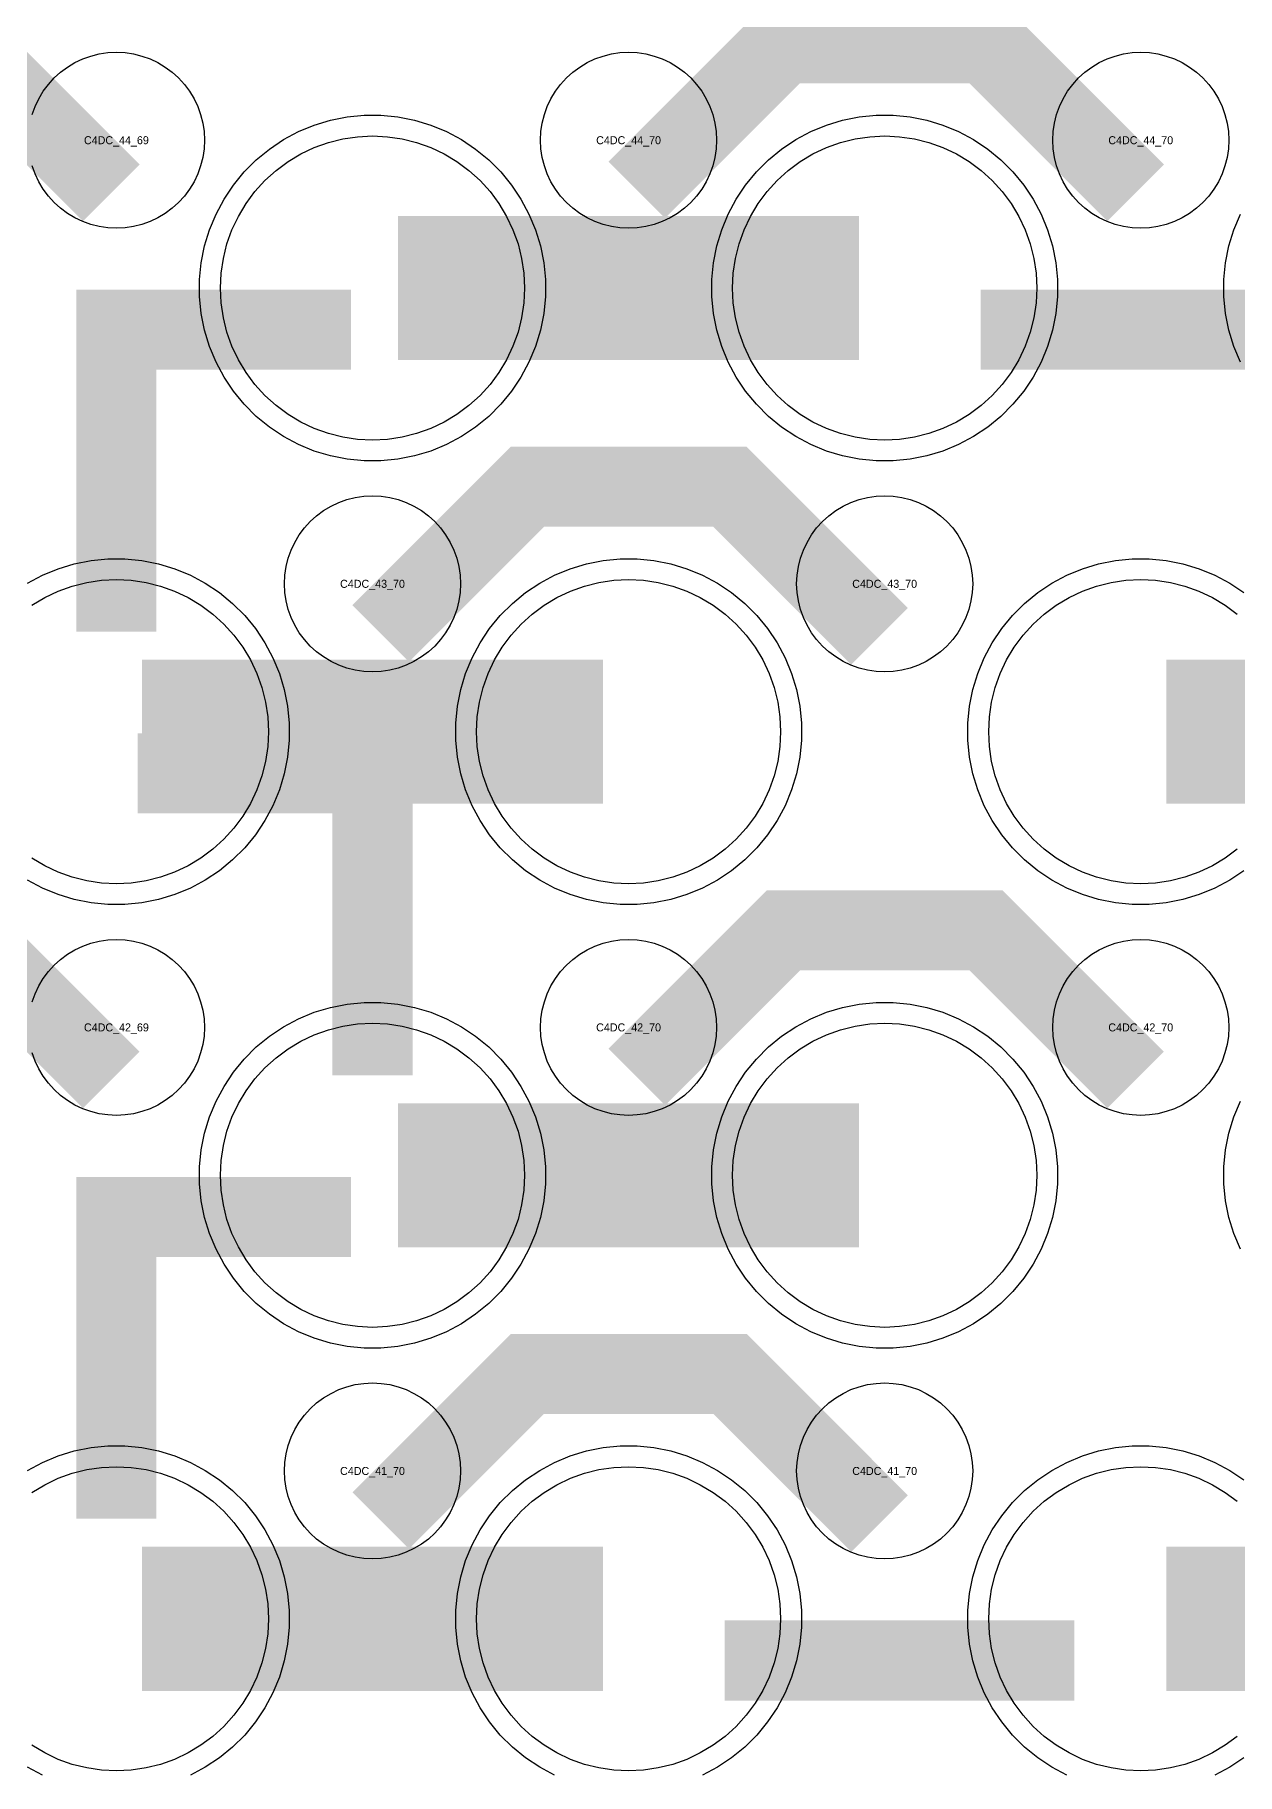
# Model space of a CAD drawing. Extents: x -11880 to 11880, y -14992 to 14992.
# Drawn here: x 10294 to 10670, y -9207 to -8664 of the extents above; entities that cross this region are included whole.
import ezdxf
from ezdxf.enums import TextEntityAlignment as Align

# ---------------------------------------------------------------- set-up
doc = ezdxf.new("R2010")
doc.units = 0
doc.header["$MEASUREMENT"] = 0
for name, color, linetype in [('GDS_775_DT_237', 138, 'CONTINUOUS'), ('RDL1_FS', 34, 'CONTINUOUS'), ('RDL_BS', 160, 'CONTINUOUS')]:
    doc.layers.add(name, color=color, linetype=linetype)

msp = doc.modelspace()

# ---------------------------------------------------------------- linework, layer by layer
at = {"layer": 'RDL1_FS'}
for points in [[(10400, -8790.254), (10395.343, -8790.025), (10390.732, -8789.341), (10386.209, -8788.209), (10381.819, -8786.637), (10377.605, -8784.645), (10373.605, -8782.247), (10369.86, -8779.469), (10366.406, -8776.339), (10363.276, -8772.885), (10360.498, -8769.14), (10358.1, -8765.14), (10356.108, -8760.926), (10354.536, -8756.536), (10353.404, -8752.013), (10352.72, -8747.402), (10352.491, -8742.745), (10352.72, -8738.088), (10353.404, -8733.477), (10354.536, -8728.954), (10356.108, -8724.564), (10358.1, -8720.35), (10360.498, -8716.35), (10363.276, -8712.605), (10366.406, -8709.151), (10369.86, -8706.021), (10373.605, -8703.243), (10377.605, -8700.845), (10381.819, -8698.853), (10386.209, -8697.281), (10390.732, -8696.149), (10395.343, -8695.465), (10400, -8695.236), (10404.657, -8695.465), (10409.268, -8696.149), (10413.791, -8697.281), (10418.181, -8698.853), (10422.395, -8700.845), (10426.395, -8703.243), (10430.14, -8706.021), (10433.594, -8709.151), (10436.724, -8712.605), (10439.502, -8716.35), (10441.9, -8720.35), (10443.892, -8724.564), (10445.464, -8728.954), (10446.596, -8733.477), (10447.28, -8738.088), (10447.509, -8742.745), (10447.28, -8747.402), (10446.596, -8752.013), (10445.464, -8756.536), (10443.892, -8760.926), (10441.9, -8765.14), (10439.502, -8769.14), (10436.724, -8772.885), (10433.594, -8776.339), (10430.14, -8779.469), (10426.395, -8782.247), (10422.395, -8784.645), (10418.181, -8786.637), (10413.791, -8788.209), (10409.268, -8789.341), (10404.657, -8790.025)], [(10560, -8790.254), (10555.343, -8790.025), (10550.732, -8789.341), (10546.209, -8788.209), (10541.819, -8786.637), (10537.605, -8784.645), (10533.605, -8782.247), (10529.86, -8779.469), (10526.406, -8776.339), (10523.276, -8772.885), (10520.498, -8769.14), (10518.1, -8765.14), (10516.108, -8760.926), (10514.536, -8756.536), (10513.404, -8752.013), (10512.72, -8747.402), (10512.491, -8742.745), (10512.72, -8738.088), (10513.404, -8733.477), (10514.536, -8728.954), (10516.108, -8724.564), (10518.1, -8720.35), (10520.498, -8716.35), (10523.276, -8712.605), (10526.406, -8709.151), (10529.86, -8706.021), (10533.605, -8703.243), (10537.605, -8700.845), (10541.819, -8698.853), (10546.209, -8697.281), (10550.732, -8696.149), (10555.343, -8695.465), (10560, -8695.236), (10564.657, -8695.465), (10569.268, -8696.149), (10573.791, -8697.281), (10578.181, -8698.853), (10582.395, -8700.845), (10586.395, -8703.243), (10590.14, -8706.021), (10593.594, -8709.151), (10596.724, -8712.605), (10599.502, -8716.35), (10601.9, -8720.35), (10603.892, -8724.564), (10605.464, -8728.954), (10606.596, -8733.477), (10607.28, -8738.088), (10607.509, -8742.745), (10607.28, -8747.402), (10606.596, -8752.013), (10605.464, -8756.536), (10603.892, -8760.926), (10601.9, -8765.14), (10599.502, -8769.14), (10596.724, -8772.885), (10593.594, -8776.339), (10590.14, -8779.469), (10586.395, -8782.247), (10582.395, -8784.645), (10578.181, -8786.637), (10573.791, -8788.209), (10569.268, -8789.341), (10564.657, -8790.025)], [(10480, -8928.819), (10475.343, -8928.59), (10470.732, -8927.906), (10466.209, -8926.774), (10461.819, -8925.202), (10457.605, -8923.21), (10453.605, -8920.812), (10449.86, -8918.034), (10446.406, -8914.904), (10443.276, -8911.45), (10440.498, -8907.705), (10438.1, -8903.705), (10436.108, -8899.491), (10434.536, -8895.101), (10433.404, -8890.578), (10432.72, -8885.967), (10432.491, -8881.31), (10432.72, -8876.653), (10433.404, -8872.042), (10434.536, -8867.519), (10436.108, -8863.129), (10438.1, -8858.915), (10440.498, -8854.915), (10443.276, -8851.17), (10446.406, -8847.716), (10449.86, -8844.586), (10453.605, -8841.808), (10457.605, -8839.41), (10461.819, -8837.418), (10466.209, -8835.846), (10470.732, -8834.714), (10475.343, -8834.03), (10480, -8833.801), (10484.657, -8834.03), (10489.268, -8834.714), (10493.791, -8835.846), (10498.181, -8837.418), (10502.395, -8839.41), (10506.395, -8841.808), (10510.14, -8844.586), (10513.594, -8847.716), (10516.724, -8851.17), (10519.502, -8854.915), (10521.9, -8858.915), (10523.892, -8863.129), (10525.464, -8867.519), (10526.596, -8872.042), (10527.28, -8876.653), (10527.509, -8881.31), (10527.28, -8885.967), (10526.596, -8890.578), (10525.464, -8895.101), (10523.892, -8899.491), (10521.9, -8903.705), (10519.502, -8907.705), (10516.724, -8911.45), (10513.594, -8914.904), (10510.14, -8918.034), (10506.395, -8920.812), (10502.395, -8923.21), (10498.181, -8925.202), (10493.791, -8926.774), (10489.268, -8927.906), (10484.657, -8928.59)], [(10400, -9067.384), (10395.343, -9067.155), (10390.732, -9066.471), (10386.209, -9065.339), (10381.819, -9063.767), (10377.605, -9061.775), (10373.605, -9059.377), (10369.86, -9056.599), (10366.406, -9053.469), (10363.276, -9050.015), (10360.498, -9046.27), (10358.1, -9042.27), (10356.108, -9038.056), (10354.536, -9033.666), (10353.404, -9029.143), (10352.72, -9024.532), (10352.491, -9019.875), (10352.72, -9015.218), (10353.404, -9010.607), (10354.536, -9006.084), (10356.108, -9001.694), (10358.1, -8997.48), (10360.498, -8993.48), (10363.276, -8989.735), (10366.406, -8986.281), (10369.86, -8983.151), (10373.605, -8980.373), (10377.605, -8977.975), (10381.819, -8975.983), (10386.209, -8974.411), (10390.732, -8973.279), (10395.343, -8972.595), (10400, -8972.366), (10404.657, -8972.595), (10409.268, -8973.279), (10413.791, -8974.411), (10418.181, -8975.983), (10422.395, -8977.975), (10426.395, -8980.373), (10430.14, -8983.151), (10433.594, -8986.281), (10436.724, -8989.735), (10439.502, -8993.48), (10441.9, -8997.48), (10443.892, -9001.694), (10445.464, -9006.084), (10446.596, -9010.607), (10447.28, -9015.218), (10447.509, -9019.875), (10447.28, -9024.532), (10446.596, -9029.143), (10445.464, -9033.666), (10443.892, -9038.056), (10441.9, -9042.27), (10439.502, -9046.27), (10436.724, -9050.015), (10433.594, -9053.469), (10430.14, -9056.599), (10426.395, -9059.377), (10422.395, -9061.775), (10418.181, -9063.767), (10413.791, -9065.339), (10409.268, -9066.471), (10404.657, -9067.155)], [(10560, -9067.384), (10555.343, -9067.155), (10550.732, -9066.471), (10546.209, -9065.339), (10541.819, -9063.767), (10537.605, -9061.775), (10533.605, -9059.377), (10529.86, -9056.599), (10526.406, -9053.469), (10523.276, -9050.015), (10520.498, -9046.27), (10518.1, -9042.27), (10516.108, -9038.056), (10514.536, -9033.666), (10513.404, -9029.143), (10512.72, -9024.532), (10512.491, -9019.875), (10512.72, -9015.218), (10513.404, -9010.607), (10514.536, -9006.084), (10516.108, -9001.694), (10518.1, -8997.48), (10520.498, -8993.48), (10523.276, -8989.735), (10526.406, -8986.281), (10529.86, -8983.151), (10533.605, -8980.373), (10537.605, -8977.975), (10541.819, -8975.983), (10546.209, -8974.411), (10550.732, -8973.279), (10555.343, -8972.595), (10560, -8972.366), (10564.657, -8972.595), (10569.268, -8973.279), (10573.791, -8974.411), (10578.181, -8975.983), (10582.395, -8977.975), (10586.395, -8980.373), (10590.14, -8983.151), (10593.594, -8986.281), (10596.724, -8989.735), (10599.502, -8993.48), (10601.9, -8997.48), (10603.892, -9001.694), (10605.464, -9006.084), (10606.596, -9010.607), (10607.28, -9015.218), (10607.509, -9019.875), (10607.28, -9024.532), (10606.596, -9029.143), (10605.464, -9033.666), (10603.892, -9038.056), (10601.9, -9042.27), (10599.502, -9046.27), (10596.724, -9050.015), (10593.594, -9053.469), (10590.14, -9056.599), (10586.395, -9059.377), (10582.395, -9061.775), (10578.181, -9063.767), (10573.791, -9065.339), (10569.268, -9066.471), (10564.657, -9067.155)], [(10480, -9205.944), (10475.343, -9205.715), (10470.732, -9205.031), (10466.209, -9203.899), (10461.819, -9202.327), (10457.605, -9200.335), (10453.605, -9197.937), (10449.86, -9195.159), (10446.406, -9192.029), (10443.276, -9188.575), (10440.498, -9184.83), (10438.1, -9180.83), (10436.108, -9176.616), (10434.536, -9172.226), (10433.404, -9167.703), (10432.72, -9163.092), (10432.491, -9158.435), (10432.72, -9153.778), (10433.404, -9149.167), (10434.536, -9144.644), (10436.108, -9140.254), (10438.1, -9136.04), (10440.498, -9132.04), (10443.276, -9128.295), (10446.406, -9124.841), (10449.86, -9121.711), (10453.605, -9118.933), (10457.605, -9116.535), (10461.819, -9114.543), (10466.209, -9112.971), (10470.732, -9111.839), (10475.343, -9111.155), (10480, -9110.926), (10484.657, -9111.155), (10489.268, -9111.839), (10493.791, -9112.971), (10498.181, -9114.543), (10502.395, -9116.535), (10506.395, -9118.933), (10510.14, -9121.711), (10513.594, -9124.841), (10516.724, -9128.295), (10519.502, -9132.04), (10521.9, -9136.04), (10523.892, -9140.254), (10525.464, -9144.644), (10526.596, -9149.167), (10527.28, -9153.778), (10527.509, -9158.435), (10527.28, -9163.092), (10526.596, -9167.703), (10525.464, -9172.226), (10523.892, -9176.616), (10521.9, -9180.83), (10519.502, -9184.83), (10516.724, -9188.575), (10513.594, -9192.029), (10510.14, -9195.159), (10506.395, -9197.937), (10502.395, -9200.335), (10498.181, -9202.327), (10493.791, -9203.899), (10489.268, -9205.031), (10484.657, -9205.715)]]:
    msp.add_lwpolyline(points, close=True, dxfattribs=at)
for points in [[(10408.002, -8742.745, 45, 45, 0), (10480.002, -8742.745, 45, 45, 0)], [(10480.002, -8742.745, 45, 45, 0), (10552.002, -8742.745, 45, 45, 0)], [(10328.002, -8881.31, 45, 45, 0), (10400.002, -8881.31, 45, 45, 0)], [(10400.002, -8881.31, 45, 45, 0), (10472.002, -8881.31, 45, 45, 0)], [(10408.002, -9019.875, 45, 45, 0), (10480.002, -9019.875, 45, 45, 0)], [(10480.002, -9019.875, 45, 45, 0), (10552.002, -9019.875, 45, 45, 0)], [(10328.002, -9158.435, 45, 45, 0), (10400.002, -9158.435, 45, 45, 0)], [(10400.002, -9158.435, 45, 45, 0), (10472.002, -9158.435, 45, 45, 0)], [(10648.002, -9158.435, 45, 45, 0), (10720.002, -9158.435, 45, 45, 0)]]:
    msp.add_lwpolyline(points, format="xyseb", dxfattribs=at)
for points in [[(10293.605, -8841.808), (10297.605, -8839.41), (10301.819, -8837.418), (10306.209, -8835.846), (10310.732, -8834.714), (10315.343, -8834.03), (10320, -8833.801), (10324.657, -8834.03), (10329.268, -8834.714), (10333.791, -8835.846), (10338.181, -8837.418), (10342.395, -8839.41), (10346.395, -8841.808), (10350.14, -8844.586), (10353.594, -8847.716), (10356.724, -8851.17), (10359.502, -8854.915), (10361.9, -8858.915), (10363.892, -8863.129), (10365.464, -8867.519), (10366.596, -8872.042), (10367.28, -8876.653), (10367.509, -8881.31), (10367.28, -8885.967), (10366.596, -8890.578), (10365.464, -8895.101), (10363.892, -8899.491), (10361.9, -8903.705), (10359.502, -8907.705), (10356.724, -8911.45), (10353.594, -8914.904), (10350.14, -8918.034), (10346.395, -8920.812), (10342.395, -8923.21), (10338.181, -8925.202), (10333.791, -8926.774), (10329.268, -8927.906), (10324.657, -8928.59), (10320, -8928.819), (10315.343, -8928.59), (10310.732, -8927.906), (10306.209, -8926.774), (10301.819, -8925.202), (10297.605, -8923.21), (10293.605, -8920.812)], [(10293.605, -9118.933), (10297.605, -9116.535), (10301.819, -9114.543), (10306.209, -9112.971), (10310.732, -9111.839), (10315.343, -9111.155), (10320, -9110.926), (10324.657, -9111.155), (10329.268, -9111.839), (10333.791, -9112.971), (10338.181, -9114.543), (10342.395, -9116.535), (10346.395, -9118.933), (10350.14, -9121.711), (10353.594, -9124.841), (10356.724, -9128.295), (10359.502, -9132.04), (10361.9, -9136.04), (10363.892, -9140.254), (10365.464, -9144.644), (10366.596, -9149.167), (10367.28, -9153.778), (10367.509, -9158.435), (10367.28, -9163.092), (10366.596, -9167.703), (10365.464, -9172.226), (10363.892, -9176.616), (10361.9, -9180.83), (10359.502, -9184.83), (10356.724, -9188.575), (10353.594, -9192.029), (10350.14, -9195.159), (10346.395, -9197.937), (10342.395, -9200.335), (10338.181, -9202.327), (10333.791, -9203.899), (10329.268, -9205.031), (10324.657, -9205.715), (10320, -9205.944), (10315.343, -9205.715), (10310.732, -9205.031), (10306.209, -9203.899), (10301.819, -9202.327), (10297.605, -9200.335), (10293.605, -9197.937)], [(10670.14, -9195.159), (10666.395, -9197.937), (10662.395, -9200.335), (10658.181, -9202.327), (10653.791, -9203.899), (10649.268, -9205.031), (10644.657, -9205.715), (10640, -9205.944), (10635.343, -9205.715), (10630.732, -9205.031), (10626.209, -9203.899), (10621.819, -9202.327), (10617.605, -9200.335), (10613.605, -9197.937), (10609.86, -9195.159), (10606.406, -9192.029), (10603.276, -9188.575), (10600.498, -9184.83), (10598.1, -9180.83), (10596.108, -9176.616), (10594.536, -9172.226), (10593.404, -9167.703), (10592.72, -9163.092), (10592.491, -9158.435), (10592.72, -9153.778), (10593.404, -9149.167), (10594.536, -9144.644), (10596.108, -9140.254), (10598.1, -9136.04), (10600.498, -9132.04), (10603.276, -9128.295), (10606.406, -9124.841), (10609.86, -9121.711), (10613.605, -9118.933), (10617.605, -9116.535), (10621.819, -9114.543), (10626.209, -9112.971), (10630.732, -9111.839), (10635.343, -9111.155), (10640, -9110.926), (10644.657, -9111.155), (10649.268, -9111.839), (10653.791, -9112.971), (10658.181, -9114.543), (10662.395, -9116.535), (10666.395, -9118.933), (10670.14, -9121.711)]]:
    msp.add_lwpolyline(points, dxfattribs=at)
at = {"layer": 'RDL1_FS', "color": 241, "true_color": 0xf7abae}
msp.add_lwpolyline([(10670.14, -8918.034), (10666.395, -8920.812), (10662.395, -8923.21), (10658.181, -8925.202), (10653.791, -8926.774), (10649.268, -8927.906), (10644.657, -8928.59), (10640, -8928.819), (10635.343, -8928.59), (10630.732, -8927.906), (10626.209, -8926.774), (10621.819, -8925.202), (10617.605, -8923.21), (10613.605, -8920.812), (10609.86, -8918.034), (10606.406, -8914.904), (10603.276, -8911.45), (10600.498, -8907.705), (10598.1, -8903.705), (10596.108, -8899.491), (10594.536, -8895.101), (10593.404, -8890.578), (10592.72, -8885.967), (10592.491, -8881.31), (10592.72, -8876.653), (10593.404, -8872.042), (10594.536, -8867.519), (10596.108, -8863.129), (10598.1, -8858.915), (10600.498, -8854.915), (10603.276, -8851.17), (10606.406, -8847.716), (10609.86, -8844.586), (10613.605, -8841.808), (10617.605, -8839.41), (10621.819, -8837.418), (10626.209, -8835.846), (10630.732, -8834.714), (10635.343, -8834.03), (10640, -8833.801), (10644.657, -8834.03), (10649.268, -8834.714), (10653.791, -8835.846), (10658.181, -8837.418), (10662.395, -8839.41), (10666.395, -8841.808), (10670.14, -8844.586)], dxfattribs=at)
msp.add_lwpolyline([(10648.002, -8881.31, 45, 45, 0), (10720.002, -8881.31, 45, 45, 0)], format="xyseb", dxfattribs=at)
at = {"layer": 'RDL_BS'}
for points in [[(10318.401, -8712.958, 25, 25, 0), (10271.687, -8666.244, 25, 25, 0), (10241.929, -8666.244, 25, 25, 0)], [(10482.562, -8712.059, 25, 25, 0), (10528.377, -8666.244, 25, 25, 0), (10561.93, -8666.244, 25, 25, 0)], [(10638.401, -8712.958, 25, 25, 0), (10591.687, -8666.244, 25, 25, 0), (10561.929, -8666.244, 25, 25, 0)], [(10320, -8850.045, 25, 25, 0), (10320, -8743.268, 25, 25, 0)], [(10320, -8850.045, 25, 25, 0), (10320, -8743.268, 25, 25, 0)], [(10307.5, -8755.768, 25, 25, 0), (10372.167, -8755.768, 25, 25, 0)], [(10307.5, -8755.768, 25, 25, 0), (10393.333, -8755.768, 25, 25, 0)], [(10590.016, -8755.758, 25, 25, 0), (10699.281, -8755.758, 25, 25, 0)], [(10402.562, -8850.624, 25, 25, 0), (10448.377, -8804.809, 25, 25, 0), (10481.93, -8804.809, 25, 25, 0)], [(10558.401, -8851.523, 25, 25, 0), (10511.687, -8804.809, 25, 25, 0), (10481.929, -8804.809, 25, 25, 0)], [(10400, -8988.61, 25, 25, 0), (10400, -8881.833, 25, 25, 0)], [(10400, -8988.61, 25, 25, 0), (10400, -8881.833, 25, 25, 0)], [(10412.5, -8894.333, 25, 25, 0), (10326.667, -8894.333, 25, 25, 0)], [(10412.5, -8894.333, 25, 25, 0), (10347.833, -8894.333, 25, 25, 0)], [(10318.401, -8990.088, 25, 25, 0), (10271.687, -8943.374, 25, 25, 0), (10241.929, -8943.374, 25, 25, 0)], [(10482.562, -8989.189, 25, 25, 0), (10528.377, -8943.374, 25, 25, 0), (10561.93, -8943.374, 25, 25, 0)], [(10638.401, -8990.088, 25, 25, 0), (10591.687, -8943.374, 25, 25, 0), (10561.929, -8943.374, 25, 25, 0)], [(10320, -9127.175, 25, 25, 0), (10320, -9020.398, 25, 25, 0)], [(10320, -9127.175, 25, 25, 0), (10320, -9020.398, 25, 25, 0)], [(10307.5, -9032.898, 25, 25, 0), (10372.167, -9032.898, 25, 25, 0)], [(10307.5, -9032.898, 25, 25, 0), (10393.333, -9032.898, 25, 25, 0)], [(10402.562, -9127.749, 25, 25, 0), (10448.377, -9081.934, 25, 25, 0), (10481.93, -9081.934, 25, 25, 0)], [(10558.401, -9128.648, 25, 25, 0), (10511.687, -9081.934, 25, 25, 0), (10481.929, -9081.934, 25, 25, 0)], [(10510.016, -9171.448, 25, 25, 0), (10619.281, -9171.448, 25, 25, 0)]]:
    msp.add_lwpolyline(points, format="xyseb", dxfattribs=at)
for points in [[(10293.691, -8688.573), (10294.598, -8686.038), (10295.75, -8683.601), (10297.143, -8681.277), (10298.746, -8679.114), (10300.558, -8677.115), (10302.557, -8675.303), (10304.72, -8673.7), (10307.044, -8672.307), (10309.481, -8671.155), (10312.016, -8670.248), (10314.635, -8669.591), (10317.307, -8669.195), (10320, -8669.063), (10322.693, -8669.195), (10325.365, -8669.591), (10327.984, -8670.248), (10330.519, -8671.155), (10332.956, -8672.307), (10335.28, -8673.7), (10337.443, -8675.303), (10339.442, -8677.115), (10341.254, -8679.114), (10342.857, -8681.277), (10344.25, -8683.601), (10345.402, -8686.038), (10346.309, -8688.573), (10346.966, -8691.192), (10347.362, -8693.864), (10347.494, -8696.557), (10347.362, -8699.25), (10346.966, -8701.922), (10346.309, -8704.541), (10345.402, -8707.076), (10344.25, -8709.513), (10342.857, -8711.837), (10341.254, -8714), (10339.442, -8715.999), (10337.443, -8717.811), (10335.28, -8719.414), (10332.956, -8720.807), (10330.519, -8721.959), (10327.984, -8722.866), (10325.365, -8723.523), (10322.693, -8723.919), (10320, -8724.051), (10317.307, -8723.919), (10314.635, -8723.523), (10312.016, -8722.866), (10309.481, -8721.959), (10307.044, -8720.807), (10304.72, -8719.414), (10302.557, -8717.811), (10300.558, -8715.999), (10298.746, -8714), (10297.143, -8711.837), (10295.75, -8709.513), (10294.598, -8707.076), (10293.691, -8704.541)], [(10671.125, -8765.86), (10669.094, -8760.95), (10667.563, -8755.91), (10666.517, -8750.683), (10666, -8745.389), (10666, -8740.101), (10666.517, -8734.807), (10667.563, -8729.58), (10669.094, -8724.54), (10671.125, -8719.63)], [(10292.223, -8834.927), (10296.885, -8832.435), (10301.795, -8830.404), (10306.835, -8828.873), (10312.062, -8827.827), (10317.356, -8827.31), (10322.644, -8827.31), (10327.938, -8827.827), (10333.165, -8828.873), (10338.205, -8830.404), (10343.115, -8832.435), (10347.777, -8834.927), (10352.191, -8837.874), (10356.292, -8841.236), (10360.074, -8845.018), (10363.436, -8849.119), (10366.383, -8853.533), (10368.875, -8858.195), (10370.906, -8863.105), (10372.437, -8868.145), (10373.483, -8873.372), (10374, -8878.666), (10374, -8883.954), (10373.483, -8889.248), (10372.437, -8894.475), (10370.906, -8899.515), (10368.875, -8904.425), (10366.383, -8909.087), (10363.436, -8913.501), (10360.074, -8917.602), (10356.292, -8921.384), (10352.191, -8924.746), (10347.777, -8927.693), (10343.115, -8930.185), (10338.205, -8932.216), (10333.165, -8933.747), (10327.938, -8934.793), (10322.644, -8935.31), (10317.356, -8935.31), (10312.062, -8934.793), (10306.835, -8933.747), (10301.795, -8932.216), (10296.885, -8930.185), (10292.223, -8927.693)], [(10293.691, -8965.703), (10294.598, -8963.168), (10295.75, -8960.731), (10297.143, -8958.407), (10298.746, -8956.244), (10300.558, -8954.245), (10302.557, -8952.433), (10304.72, -8950.83), (10307.044, -8949.437), (10309.481, -8948.285), (10312.016, -8947.378), (10314.635, -8946.721), (10317.307, -8946.325), (10320, -8946.193), (10322.693, -8946.325), (10325.365, -8946.721), (10327.984, -8947.378), (10330.519, -8948.285), (10332.956, -8949.437), (10335.28, -8950.83), (10337.443, -8952.433), (10339.442, -8954.245), (10341.254, -8956.244), (10342.857, -8958.407), (10344.25, -8960.731), (10345.402, -8963.168), (10346.309, -8965.703), (10346.966, -8968.322), (10347.362, -8970.994), (10347.494, -8973.687), (10347.362, -8976.38), (10346.966, -8979.052), (10346.309, -8981.671), (10345.402, -8984.206), (10344.25, -8986.643), (10342.857, -8988.967), (10341.254, -8991.13), (10339.442, -8993.129), (10337.443, -8994.941), (10335.28, -8996.544), (10332.956, -8997.937), (10330.519, -8999.089), (10327.984, -8999.996), (10325.365, -9000.653), (10322.693, -9001.049), (10320, -9001.181), (10317.307, -9001.049), (10314.635, -9000.653), (10312.016, -8999.996), (10309.481, -8999.089), (10307.044, -8997.937), (10304.72, -8996.544), (10302.557, -8994.941), (10300.558, -8993.129), (10298.746, -8991.13), (10297.143, -8988.967), (10295.75, -8986.643), (10294.598, -8984.206), (10293.691, -8981.671)], [(10292.223, -9112.052), (10296.885, -9109.56), (10301.795, -9107.529), (10306.835, -9105.998), (10312.062, -9104.952), (10317.356, -9104.435), (10322.644, -9104.435), (10327.938, -9104.952), (10333.165, -9105.998), (10338.205, -9107.529), (10343.115, -9109.56), (10347.777, -9112.052), (10352.191, -9114.999), (10356.292, -9118.361), (10360.074, -9122.143), (10363.436, -9126.244), (10366.383, -9130.658), (10368.875, -9135.32), (10370.906, -9140.23), (10372.437, -9145.27), (10373.483, -9150.497), (10374, -9155.791), (10374, -9161.079), (10373.483, -9166.373), (10372.437, -9171.6), (10370.906, -9176.64), (10368.875, -9181.55), (10366.383, -9186.212), (10363.436, -9190.626), (10360.074, -9194.727), (10356.292, -9198.509), (10352.191, -9201.871), (10347.777, -9204.818), (10343.115, -9207.31)], [(10456.885, -9207.31), (10452.223, -9204.818), (10447.809, -9201.871), (10443.708, -9198.509), (10439.926, -9194.727), (10436.564, -9190.626), (10433.617, -9186.212), (10431.125, -9181.55), (10429.094, -9176.64), (10427.563, -9171.6), (10426.517, -9166.373), (10426, -9161.079), (10426, -9155.791), (10426.517, -9150.497), (10427.563, -9145.27), (10429.094, -9140.23), (10431.125, -9135.32), (10433.617, -9130.658), (10436.564, -9126.244), (10439.926, -9122.143), (10443.708, -9118.361), (10447.809, -9114.999), (10452.223, -9112.052), (10456.885, -9109.56), (10461.795, -9107.529), (10466.835, -9105.998), (10472.062, -9104.952), (10477.356, -9104.435), (10482.644, -9104.435), (10487.938, -9104.952), (10493.165, -9105.998), (10498.205, -9107.529), (10503.115, -9109.56), (10507.777, -9112.052), (10512.191, -9114.999), (10516.292, -9118.361), (10520.074, -9122.143), (10523.436, -9126.244), (10526.383, -9130.658), (10528.875, -9135.32), (10530.906, -9140.23), (10532.437, -9145.27), (10533.483, -9150.497), (10534, -9155.791), (10534, -9161.079), (10533.483, -9166.373), (10532.437, -9171.6), (10530.906, -9176.64), (10528.875, -9181.55), (10526.383, -9186.212), (10523.436, -9190.626), (10520.074, -9194.727), (10516.292, -9198.509), (10512.191, -9201.871), (10507.777, -9204.818), (10503.115, -9207.31)], [(10616.885, -9207.31), (10612.223, -9204.818), (10607.809, -9201.871), (10603.708, -9198.509), (10599.926, -9194.727), (10596.564, -9190.626), (10593.617, -9186.212), (10591.125, -9181.55), (10589.094, -9176.64), (10587.563, -9171.6), (10586.517, -9166.373), (10586, -9161.079), (10586, -9155.791), (10586.517, -9150.497), (10587.563, -9145.27), (10589.094, -9140.23), (10591.125, -9135.32), (10593.617, -9130.658), (10596.564, -9126.244), (10599.926, -9122.143), (10603.708, -9118.361), (10607.809, -9114.999), (10612.223, -9112.052), (10616.885, -9109.56), (10621.795, -9107.529), (10626.835, -9105.998), (10632.062, -9104.952), (10637.356, -9104.435), (10642.644, -9104.435), (10647.938, -9104.952), (10653.165, -9105.998), (10658.205, -9107.529), (10663.115, -9109.56), (10667.777, -9112.052), (10672.191, -9114.999)], [(10672.191, -9201.871), (10667.777, -9204.818), (10663.115, -9207.31)], [(10296.885, -9207.31), (10292.223, -9204.818)]]:
    msp.add_lwpolyline(points, dxfattribs=at)
for points in [[(10480, -8724.051), (10477.307, -8723.919), (10474.635, -8723.523), (10472.016, -8722.866), (10469.481, -8721.959), (10467.044, -8720.807), (10464.72, -8719.414), (10462.557, -8717.811), (10460.558, -8715.999), (10458.746, -8714), (10457.143, -8711.837), (10455.75, -8709.513), (10454.598, -8707.076), (10453.691, -8704.541), (10453.034, -8701.922), (10452.638, -8699.25), (10452.506, -8696.557), (10452.638, -8693.864), (10453.034, -8691.192), (10453.691, -8688.573), (10454.598, -8686.038), (10455.75, -8683.601), (10457.143, -8681.277), (10458.746, -8679.114), (10460.558, -8677.115), (10462.557, -8675.303), (10464.72, -8673.7), (10467.044, -8672.307), (10469.481, -8671.155), (10472.016, -8670.248), (10474.635, -8669.591), (10477.307, -8669.195), (10480, -8669.063), (10482.693, -8669.195), (10485.365, -8669.591), (10487.984, -8670.248), (10490.519, -8671.155), (10492.956, -8672.307), (10495.28, -8673.7), (10497.443, -8675.303), (10499.442, -8677.115), (10501.254, -8679.114), (10502.857, -8681.277), (10504.25, -8683.601), (10505.402, -8686.038), (10506.309, -8688.573), (10506.966, -8691.192), (10507.362, -8693.864), (10507.494, -8696.557), (10507.362, -8699.25), (10506.966, -8701.922), (10506.309, -8704.541), (10505.402, -8707.076), (10504.25, -8709.513), (10502.857, -8711.837), (10501.254, -8714), (10499.442, -8715.999), (10497.443, -8717.811), (10495.28, -8719.414), (10492.956, -8720.807), (10490.519, -8721.959), (10487.984, -8722.866), (10485.365, -8723.523), (10482.693, -8723.919)], [(10640, -8724.051), (10637.307, -8723.919), (10634.635, -8723.523), (10632.016, -8722.866), (10629.481, -8721.959), (10627.044, -8720.807), (10624.72, -8719.414), (10622.557, -8717.811), (10620.558, -8715.999), (10618.746, -8714), (10617.143, -8711.837), (10615.75, -8709.513), (10614.598, -8707.076), (10613.691, -8704.541), (10613.034, -8701.922), (10612.638, -8699.25), (10612.506, -8696.557), (10612.638, -8693.864), (10613.034, -8691.192), (10613.691, -8688.573), (10614.598, -8686.038), (10615.75, -8683.601), (10617.143, -8681.277), (10618.746, -8679.114), (10620.558, -8677.115), (10622.557, -8675.303), (10624.72, -8673.7), (10627.044, -8672.307), (10629.481, -8671.155), (10632.016, -8670.248), (10634.635, -8669.591), (10637.307, -8669.195), (10640, -8669.063), (10642.693, -8669.195), (10645.365, -8669.591), (10647.984, -8670.248), (10650.519, -8671.155), (10652.956, -8672.307), (10655.28, -8673.7), (10657.443, -8675.303), (10659.442, -8677.115), (10661.254, -8679.114), (10662.857, -8681.277), (10664.25, -8683.601), (10665.402, -8686.038), (10666.309, -8688.573), (10666.966, -8691.192), (10667.362, -8693.864), (10667.494, -8696.557), (10667.362, -8699.25), (10666.966, -8701.922), (10666.309, -8704.541), (10665.402, -8707.076), (10664.25, -8709.513), (10662.857, -8711.837), (10661.254, -8714), (10659.442, -8715.999), (10657.443, -8717.811), (10655.28, -8719.414), (10652.956, -8720.807), (10650.519, -8721.959), (10647.984, -8722.866), (10645.365, -8723.523), (10642.693, -8723.919)], [(10397.356, -8796.745), (10392.062, -8796.228), (10386.835, -8795.182), (10381.795, -8793.651), (10376.885, -8791.62), (10372.223, -8789.128), (10367.809, -8786.181), (10363.708, -8782.819), (10359.926, -8779.037), (10356.564, -8774.936), (10353.617, -8770.522), (10351.125, -8765.86), (10349.094, -8760.95), (10347.563, -8755.91), (10346.517, -8750.683), (10346, -8745.389), (10346, -8740.101), (10346.517, -8734.807), (10347.563, -8729.58), (10349.094, -8724.54), (10351.125, -8719.63), (10353.617, -8714.968), (10356.564, -8710.554), (10359.926, -8706.453), (10363.708, -8702.671), (10367.809, -8699.309), (10372.223, -8696.362), (10376.885, -8693.87), (10381.795, -8691.839), (10386.835, -8690.308), (10392.062, -8689.262), (10397.356, -8688.745), (10402.644, -8688.745), (10407.938, -8689.262), (10413.165, -8690.308), (10418.205, -8691.839), (10423.115, -8693.87), (10427.777, -8696.362), (10432.191, -8699.309), (10436.292, -8702.671), (10440.074, -8706.453), (10443.436, -8710.554), (10446.383, -8714.968), (10448.875, -8719.63), (10450.906, -8724.54), (10452.437, -8729.58), (10453.483, -8734.807), (10454, -8740.101), (10454, -8745.389), (10453.483, -8750.683), (10452.437, -8755.91), (10450.906, -8760.95), (10448.875, -8765.86), (10446.383, -8770.522), (10443.436, -8774.936), (10440.074, -8779.037), (10436.292, -8782.819), (10432.191, -8786.181), (10427.777, -8789.128), (10423.115, -8791.62), (10418.205, -8793.651), (10413.165, -8795.182), (10407.938, -8796.228), (10402.644, -8796.745)], [(10557.356, -8796.745), (10552.062, -8796.228), (10546.835, -8795.182), (10541.795, -8793.651), (10536.885, -8791.62), (10532.223, -8789.128), (10527.809, -8786.181), (10523.708, -8782.819), (10519.926, -8779.037), (10516.564, -8774.936), (10513.617, -8770.522), (10511.125, -8765.86), (10509.094, -8760.95), (10507.563, -8755.91), (10506.517, -8750.683), (10506, -8745.389), (10506, -8740.101), (10506.517, -8734.807), (10507.563, -8729.58), (10509.094, -8724.54), (10511.125, -8719.63), (10513.617, -8714.968), (10516.564, -8710.554), (10519.926, -8706.453), (10523.708, -8702.671), (10527.809, -8699.309), (10532.223, -8696.362), (10536.885, -8693.87), (10541.795, -8691.839), (10546.835, -8690.308), (10552.062, -8689.262), (10557.356, -8688.745), (10562.644, -8688.745), (10567.938, -8689.262), (10573.165, -8690.308), (10578.205, -8691.839), (10583.115, -8693.87), (10587.777, -8696.362), (10592.191, -8699.309), (10596.292, -8702.671), (10600.074, -8706.453), (10603.436, -8710.554), (10606.383, -8714.968), (10608.875, -8719.63), (10610.906, -8724.54), (10612.437, -8729.58), (10613.483, -8734.807), (10614, -8740.101), (10614, -8745.389), (10613.483, -8750.683), (10612.437, -8755.91), (10610.906, -8760.95), (10608.875, -8765.86), (10606.383, -8770.522), (10603.436, -8774.936), (10600.074, -8779.037), (10596.292, -8782.819), (10592.191, -8786.181), (10587.777, -8789.128), (10583.115, -8791.62), (10578.205, -8793.651), (10573.165, -8795.182), (10567.938, -8796.228), (10562.644, -8796.745)], [(10400, -8862.616), (10397.307, -8862.484), (10394.635, -8862.088), (10392.016, -8861.431), (10389.481, -8860.524), (10387.044, -8859.372), (10384.72, -8857.979), (10382.557, -8856.376), (10380.558, -8854.564), (10378.746, -8852.565), (10377.143, -8850.402), (10375.75, -8848.078), (10374.598, -8845.641), (10373.691, -8843.106), (10373.034, -8840.487), (10372.638, -8837.815), (10372.506, -8835.122), (10372.638, -8832.429), (10373.034, -8829.757), (10373.691, -8827.138), (10374.598, -8824.603), (10375.75, -8822.166), (10377.143, -8819.842), (10378.746, -8817.679), (10380.558, -8815.68), (10382.557, -8813.868), (10384.72, -8812.265), (10387.044, -8810.872), (10389.481, -8809.72), (10392.016, -8808.813), (10394.635, -8808.156), (10397.307, -8807.76), (10400, -8807.628), (10402.693, -8807.76), (10405.365, -8808.156), (10407.984, -8808.813), (10410.519, -8809.72), (10412.956, -8810.872), (10415.28, -8812.265), (10417.443, -8813.868), (10419.442, -8815.68), (10421.254, -8817.679), (10422.857, -8819.842), (10424.25, -8822.166), (10425.402, -8824.603), (10426.309, -8827.138), (10426.966, -8829.757), (10427.362, -8832.429), (10427.494, -8835.122), (10427.362, -8837.815), (10426.966, -8840.487), (10426.309, -8843.106), (10425.402, -8845.641), (10424.25, -8848.078), (10422.857, -8850.402), (10421.254, -8852.565), (10419.442, -8854.564), (10417.443, -8856.376), (10415.28, -8857.979), (10412.956, -8859.372), (10410.519, -8860.524), (10407.984, -8861.431), (10405.365, -8862.088), (10402.693, -8862.484)], [(10560, -8862.616), (10557.307, -8862.484), (10554.635, -8862.088), (10552.016, -8861.431), (10549.481, -8860.524), (10547.044, -8859.372), (10544.72, -8857.979), (10542.557, -8856.376), (10540.558, -8854.564), (10538.746, -8852.565), (10537.143, -8850.402), (10535.75, -8848.078), (10534.598, -8845.641), (10533.691, -8843.106), (10533.034, -8840.487), (10532.638, -8837.815), (10532.506, -8835.122), (10532.638, -8832.429), (10533.034, -8829.757), (10533.691, -8827.138), (10534.598, -8824.603), (10535.75, -8822.166), (10537.143, -8819.842), (10538.746, -8817.679), (10540.558, -8815.68), (10542.557, -8813.868), (10544.72, -8812.265), (10547.044, -8810.872), (10549.481, -8809.72), (10552.016, -8808.813), (10554.635, -8808.156), (10557.307, -8807.76), (10560, -8807.628), (10562.693, -8807.76), (10565.365, -8808.156), (10567.984, -8808.813), (10570.519, -8809.72), (10572.956, -8810.872), (10575.28, -8812.265), (10577.443, -8813.868), (10579.442, -8815.68), (10581.254, -8817.679), (10582.857, -8819.842), (10584.25, -8822.166), (10585.402, -8824.603), (10586.309, -8827.138), (10586.966, -8829.757), (10587.362, -8832.429), (10587.494, -8835.122), (10587.362, -8837.815), (10586.966, -8840.487), (10586.309, -8843.106), (10585.402, -8845.641), (10584.25, -8848.078), (10582.857, -8850.402), (10581.254, -8852.565), (10579.442, -8854.564), (10577.443, -8856.376), (10575.28, -8857.979), (10572.956, -8859.372), (10570.519, -8860.524), (10567.984, -8861.431), (10565.365, -8862.088), (10562.693, -8862.484)], [(10477.356, -8935.31), (10472.062, -8934.793), (10466.835, -8933.747), (10461.795, -8932.216), (10456.885, -8930.185), (10452.223, -8927.693), (10447.809, -8924.746), (10443.708, -8921.384), (10439.926, -8917.602), (10436.564, -8913.501), (10433.617, -8909.087), (10431.125, -8904.425), (10429.094, -8899.515), (10427.563, -8894.475), (10426.517, -8889.248), (10426, -8883.954), (10426, -8878.666), (10426.517, -8873.372), (10427.563, -8868.145), (10429.094, -8863.105), (10431.125, -8858.195), (10433.617, -8853.533), (10436.564, -8849.119), (10439.926, -8845.018), (10443.708, -8841.236), (10447.809, -8837.874), (10452.223, -8834.927), (10456.885, -8832.435), (10461.795, -8830.404), (10466.835, -8828.873), (10472.062, -8827.827), (10477.356, -8827.31), (10482.644, -8827.31), (10487.938, -8827.827), (10493.165, -8828.873), (10498.205, -8830.404), (10503.115, -8832.435), (10507.777, -8834.927), (10512.191, -8837.874), (10516.292, -8841.236), (10520.074, -8845.018), (10523.436, -8849.119), (10526.383, -8853.533), (10528.875, -8858.195), (10530.906, -8863.105), (10532.437, -8868.145), (10533.483, -8873.372), (10534, -8878.666), (10534, -8883.954), (10533.483, -8889.248), (10532.437, -8894.475), (10530.906, -8899.515), (10528.875, -8904.425), (10526.383, -8909.087), (10523.436, -8913.501), (10520.074, -8917.602), (10516.292, -8921.384), (10512.191, -8924.746), (10507.777, -8927.693), (10503.115, -8930.185), (10498.205, -8932.216), (10493.165, -8933.747), (10487.938, -8934.793), (10482.644, -8935.31)], [(10480, -9001.181), (10477.307, -9001.049), (10474.635, -9000.653), (10472.016, -8999.996), (10469.481, -8999.089), (10467.044, -8997.937), (10464.72, -8996.544), (10462.557, -8994.941), (10460.558, -8993.129), (10458.746, -8991.13), (10457.143, -8988.967), (10455.75, -8986.643), (10454.598, -8984.206), (10453.691, -8981.671), (10453.034, -8979.052), (10452.638, -8976.38), (10452.506, -8973.687), (10452.638, -8970.994), (10453.034, -8968.322), (10453.691, -8965.703), (10454.598, -8963.168), (10455.75, -8960.731), (10457.143, -8958.407), (10458.746, -8956.244), (10460.558, -8954.245), (10462.557, -8952.433), (10464.72, -8950.83), (10467.044, -8949.437), (10469.481, -8948.285), (10472.016, -8947.378), (10474.635, -8946.721), (10477.307, -8946.325), (10480, -8946.193), (10482.693, -8946.325), (10485.365, -8946.721), (10487.984, -8947.378), (10490.519, -8948.285), (10492.956, -8949.437), (10495.28, -8950.83), (10497.443, -8952.433), (10499.442, -8954.245), (10501.254, -8956.244), (10502.857, -8958.407), (10504.25, -8960.731), (10505.402, -8963.168), (10506.309, -8965.703), (10506.966, -8968.322), (10507.362, -8970.994), (10507.494, -8973.687), (10507.362, -8976.38), (10506.966, -8979.052), (10506.309, -8981.671), (10505.402, -8984.206), (10504.25, -8986.643), (10502.857, -8988.967), (10501.254, -8991.13), (10499.442, -8993.129), (10497.443, -8994.941), (10495.28, -8996.544), (10492.956, -8997.937), (10490.519, -8999.089), (10487.984, -8999.996), (10485.365, -9000.653), (10482.693, -9001.049)], [(10640, -9001.181), (10637.307, -9001.049), (10634.635, -9000.653), (10632.016, -8999.996), (10629.481, -8999.089), (10627.044, -8997.937), (10624.72, -8996.544), (10622.557, -8994.941), (10620.558, -8993.129), (10618.746, -8991.13), (10617.143, -8988.967), (10615.75, -8986.643), (10614.598, -8984.206), (10613.691, -8981.671), (10613.034, -8979.052), (10612.638, -8976.38), (10612.506, -8973.687), (10612.638, -8970.994), (10613.034, -8968.322), (10613.691, -8965.703), (10614.598, -8963.168), (10615.75, -8960.731), (10617.143, -8958.407), (10618.746, -8956.244), (10620.558, -8954.245), (10622.557, -8952.433), (10624.72, -8950.83), (10627.044, -8949.437), (10629.481, -8948.285), (10632.016, -8947.378), (10634.635, -8946.721), (10637.307, -8946.325), (10640, -8946.193), (10642.693, -8946.325), (10645.365, -8946.721), (10647.984, -8947.378), (10650.519, -8948.285), (10652.956, -8949.437), (10655.28, -8950.83), (10657.443, -8952.433), (10659.442, -8954.245), (10661.254, -8956.244), (10662.857, -8958.407), (10664.25, -8960.731), (10665.402, -8963.168), (10666.309, -8965.703), (10666.966, -8968.322), (10667.362, -8970.994), (10667.494, -8973.687), (10667.362, -8976.38), (10666.966, -8979.052), (10666.309, -8981.671), (10665.402, -8984.206), (10664.25, -8986.643), (10662.857, -8988.967), (10661.254, -8991.13), (10659.442, -8993.129), (10657.443, -8994.941), (10655.28, -8996.544), (10652.956, -8997.937), (10650.519, -8999.089), (10647.984, -8999.996), (10645.365, -9000.653), (10642.693, -9001.049)], [(10397.356, -9073.875), (10392.062, -9073.358), (10386.835, -9072.312), (10381.795, -9070.781), (10376.885, -9068.75), (10372.223, -9066.258), (10367.809, -9063.311), (10363.708, -9059.949), (10359.926, -9056.167), (10356.564, -9052.066), (10353.617, -9047.652), (10351.125, -9042.99), (10349.094, -9038.08), (10347.563, -9033.04), (10346.517, -9027.813), (10346, -9022.519), (10346, -9017.231), (10346.517, -9011.937), (10347.563, -9006.71), (10349.094, -9001.67), (10351.125, -8996.76), (10353.617, -8992.098), (10356.564, -8987.684), (10359.926, -8983.583), (10363.708, -8979.801), (10367.809, -8976.439), (10372.223, -8973.492), (10376.885, -8971), (10381.795, -8968.969), (10386.835, -8967.438), (10392.062, -8966.392), (10397.356, -8965.875), (10402.644, -8965.875), (10407.938, -8966.392), (10413.165, -8967.438), (10418.205, -8968.969), (10423.115, -8971), (10427.777, -8973.492), (10432.191, -8976.439), (10436.292, -8979.801), (10440.074, -8983.583), (10443.436, -8987.684), (10446.383, -8992.098), (10448.875, -8996.76), (10450.906, -9001.67), (10452.437, -9006.71), (10453.483, -9011.937), (10454, -9017.231), (10454, -9022.519), (10453.483, -9027.813), (10452.437, -9033.04), (10450.906, -9038.08), (10448.875, -9042.99), (10446.383, -9047.652), (10443.436, -9052.066), (10440.074, -9056.167), (10436.292, -9059.949), (10432.191, -9063.311), (10427.777, -9066.258), (10423.115, -9068.75), (10418.205, -9070.781), (10413.165, -9072.312), (10407.938, -9073.358), (10402.644, -9073.875)], [(10557.356, -9073.875), (10552.062, -9073.358), (10546.835, -9072.312), (10541.795, -9070.781), (10536.885, -9068.75), (10532.223, -9066.258), (10527.809, -9063.311), (10523.708, -9059.949), (10519.926, -9056.167), (10516.564, -9052.066), (10513.617, -9047.652), (10511.125, -9042.99), (10509.094, -9038.08), (10507.563, -9033.04), (10506.517, -9027.813), (10506, -9022.519), (10506, -9017.231), (10506.517, -9011.937), (10507.563, -9006.71), (10509.094, -9001.67), (10511.125, -8996.76), (10513.617, -8992.098), (10516.564, -8987.684), (10519.926, -8983.583), (10523.708, -8979.801), (10527.809, -8976.439), (10532.223, -8973.492), (10536.885, -8971), (10541.795, -8968.969), (10546.835, -8967.438), (10552.062, -8966.392), (10557.356, -8965.875), (10562.644, -8965.875), (10567.938, -8966.392), (10573.165, -8967.438), (10578.205, -8968.969), (10583.115, -8971), (10587.777, -8973.492), (10592.191, -8976.439), (10596.292, -8979.801), (10600.074, -8983.583), (10603.436, -8987.684), (10606.383, -8992.098), (10608.875, -8996.76), (10610.906, -9001.67), (10612.437, -9006.71), (10613.483, -9011.937), (10614, -9017.231), (10614, -9022.519), (10613.483, -9027.813), (10612.437, -9033.04), (10610.906, -9038.08), (10608.875, -9042.99), (10606.383, -9047.652), (10603.436, -9052.066), (10600.074, -9056.167), (10596.292, -9059.949), (10592.191, -9063.311), (10587.777, -9066.258), (10583.115, -9068.75), (10578.205, -9070.781), (10573.165, -9072.312), (10567.938, -9073.358), (10562.644, -9073.875)], [(10400, -9139.741), (10397.307, -9139.609), (10394.635, -9139.213), (10392.016, -9138.556), (10389.481, -9137.649), (10387.044, -9136.497), (10384.72, -9135.104), (10382.557, -9133.501), (10380.558, -9131.689), (10378.746, -9129.69), (10377.143, -9127.527), (10375.75, -9125.203), (10374.598, -9122.766), (10373.691, -9120.231), (10373.034, -9117.612), (10372.638, -9114.94), (10372.506, -9112.247), (10372.638, -9109.554), (10373.034, -9106.882), (10373.691, -9104.263), (10374.598, -9101.728), (10375.75, -9099.291), (10377.143, -9096.967), (10378.746, -9094.804), (10380.558, -9092.805), (10382.557, -9090.993), (10384.72, -9089.39), (10387.044, -9087.997), (10389.481, -9086.845), (10392.016, -9085.938), (10394.635, -9085.281), (10397.307, -9084.885), (10400, -9084.753), (10402.693, -9084.885), (10405.365, -9085.281), (10407.984, -9085.938), (10410.519, -9086.845), (10412.956, -9087.997), (10415.28, -9089.39), (10417.443, -9090.993), (10419.442, -9092.805), (10421.254, -9094.804), (10422.857, -9096.967), (10424.25, -9099.291), (10425.402, -9101.728), (10426.309, -9104.263), (10426.966, -9106.882), (10427.362, -9109.554), (10427.494, -9112.247), (10427.362, -9114.94), (10426.966, -9117.612), (10426.309, -9120.231), (10425.402, -9122.766), (10424.25, -9125.203), (10422.857, -9127.527), (10421.254, -9129.69), (10419.442, -9131.689), (10417.443, -9133.501), (10415.28, -9135.104), (10412.956, -9136.497), (10410.519, -9137.649), (10407.984, -9138.556), (10405.365, -9139.213), (10402.693, -9139.609)], [(10560, -9139.741), (10557.307, -9139.609), (10554.635, -9139.213), (10552.016, -9138.556), (10549.481, -9137.649), (10547.044, -9136.497), (10544.72, -9135.104), (10542.557, -9133.501), (10540.558, -9131.689), (10538.746, -9129.69), (10537.143, -9127.527), (10535.75, -9125.203), (10534.598, -9122.766), (10533.691, -9120.231), (10533.034, -9117.612), (10532.638, -9114.94), (10532.506, -9112.247), (10532.638, -9109.554), (10533.034, -9106.882), (10533.691, -9104.263), (10534.598, -9101.728), (10535.75, -9099.291), (10537.143, -9096.967), (10538.746, -9094.804), (10540.558, -9092.805), (10542.557, -9090.993), (10544.72, -9089.39), (10547.044, -9087.997), (10549.481, -9086.845), (10552.016, -9085.938), (10554.635, -9085.281), (10557.307, -9084.885), (10560, -9084.753), (10562.693, -9084.885), (10565.365, -9085.281), (10567.984, -9085.938), (10570.519, -9086.845), (10572.956, -9087.997), (10575.28, -9089.39), (10577.443, -9090.993), (10579.442, -9092.805), (10581.254, -9094.804), (10582.857, -9096.967), (10584.25, -9099.291), (10585.402, -9101.728), (10586.309, -9104.263), (10586.966, -9106.882), (10587.362, -9109.554), (10587.494, -9112.247), (10587.362, -9114.94), (10586.966, -9117.612), (10586.309, -9120.231), (10585.402, -9122.766), (10584.25, -9125.203), (10582.857, -9127.527), (10581.254, -9129.69), (10579.442, -9131.689), (10577.443, -9133.501), (10575.28, -9135.104), (10572.956, -9136.497), (10570.519, -9137.649), (10567.984, -9138.556), (10565.365, -9139.213), (10562.693, -9139.609)]]:
    msp.add_lwpolyline(points, close=True, dxfattribs=at)
at = {"layer": 'RDL_BS', "color": 241, "true_color": 0xf7abae}
for points in [[(10672.191, -8924.746), (10667.777, -8927.693), (10663.115, -8930.185), (10658.205, -8932.216), (10653.165, -8933.747), (10647.938, -8934.793), (10642.644, -8935.31), (10637.356, -8935.31), (10632.062, -8934.793), (10626.835, -8933.747), (10621.795, -8932.216), (10616.885, -8930.185), (10612.223, -8927.693), (10607.809, -8924.746), (10603.708, -8921.384), (10599.926, -8917.602), (10596.564, -8913.501), (10593.617, -8909.087), (10591.125, -8904.425), (10589.094, -8899.515), (10587.563, -8894.475), (10586.517, -8889.248), (10586, -8883.954), (10586, -8878.666), (10586.517, -8873.372), (10587.563, -8868.145), (10589.094, -8863.105), (10591.125, -8858.195), (10593.617, -8853.533), (10596.564, -8849.119), (10599.926, -8845.018), (10603.708, -8841.236), (10607.809, -8837.874), (10612.223, -8834.927), (10616.885, -8832.435), (10621.795, -8830.404), (10626.835, -8828.873), (10632.062, -8827.827), (10637.356, -8827.31), (10642.644, -8827.31), (10647.938, -8827.827), (10653.165, -8828.873), (10658.205, -8830.404), (10663.115, -8832.435), (10667.777, -8834.927), (10672.191, -8837.874)], [(10671.125, -9042.99), (10669.094, -9038.08), (10667.563, -9033.04), (10666.517, -9027.813), (10666, -9022.519), (10666, -9017.231), (10666.517, -9011.937), (10667.563, -9006.71), (10669.094, -9001.67), (10671.125, -8996.76)]]:
    msp.add_lwpolyline(points, dxfattribs=at)

# ---------------------------------------------------------------- texts
at = {"layer": 'GDS_775_DT_237'}
for s, p in [('C4DC_44_69', (10320, -8696.557)), ('C4DC_44_69', (10320, -8696.557)), ('C4DC_44_70', (10480, -8696.557)), ('C4DC_44_70', (10480, -8696.557)), ('C4DC_44_70', (10640, -8696.557)), ('C4DC_44_70', (10640, -8696.557)), ('C4DC_43_70', (10400, -8835.122)), ('C4DC_43_70', (10400, -8835.122)), ('C4DC_43_70', (10560, -8835.122)), ('C4DC_43_70', (10560, -8835.122)), ('C4DC_42_69', (10320, -8973.687)), ('C4DC_42_69', (10320, -8973.687)), ('C4DC_42_70', (10480, -8973.687)), ('C4DC_42_70', (10480, -8973.687)), ('C4DC_42_70', (10640, -8973.687)), ('C4DC_42_70', (10640, -8973.687)), ('C4DC_41_70', (10400, -9112.247)), ('C4DC_41_70', (10400, -9112.247)), ('C4DC_41_70', (10560, -9112.247)), ('C4DC_41_70', (10560, -9112.247))]:
    msp.add_text(s, height=2.5, dxfattribs=at).set_placement(p, align=Align.MIDDLE_CENTER)

doc.saveas('drawing.dxf')
